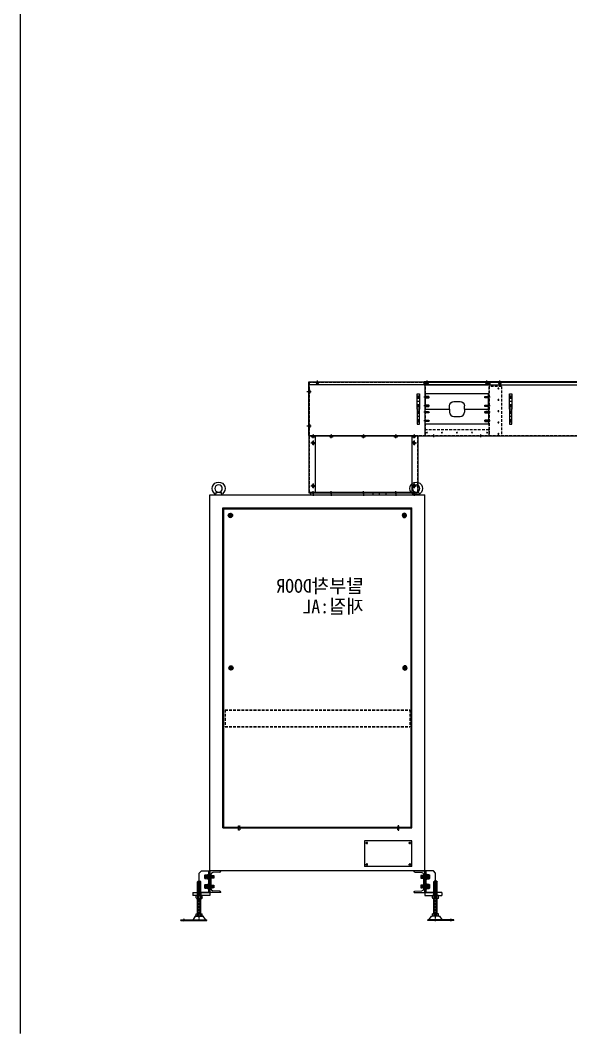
# Model space of a CAD drawing. Header units: millimetres. Extents: x -18234 to 26733, y 279 to 18488.
# Drawn here: x 14048 to 16611, y 4200 to 8918 of the extents above; entities that cross this region are included whole.
import ezdxf

# ---------------------------------------------------------------- set-up
doc = ezdxf.new("R2010")
doc.units = ezdxf.units.MM
for name, pattern in [('AM_ISO02W050', [7.5, 6, -1.5]), ('CENTER', [2, 1.25, -0.25, 0.25, -0.25]), ('CENTER1', [10, 7, -1, 1, -1]), ('DASHED', [0.75, 0.5, -0.25]), ('HIDDEN', [0.375, 0.25, -0.125]), ('HIDDEN2', [4.7625, 3.175, -1.5875]), ('HIDDENX2', [19.05, 12.7, -6.35]), ('PHANTOM', [2.5, 1.25, -0.25, 0.25, -0.25, 0.25, -0.25])]:
    doc.linetypes.add(name, pattern=pattern)
for name, color, linetype in [('CENTER', 1, 'CENTER'), ('HIDDEN', 2, 'HIDDEN'), ('THIN', 3, 'Continuous')]:
    doc.layers.add(name, color=color, linetype=linetype)
doc.styles.add('HAN', font='')
doc.styles.get('HAN').set_extended_font_data('GulimChe')

# ---------------------------------------------------------------- blocks, each defined once
blk = doc.blocks.new('45bt56y')
at = {"color": 3}
for p, q in [((36855.4, 2144.1), (36855.4, 2142.6)), ((36855.4, 2144.1), (36905.4, 2144.1)), ((36859.4, 2138.6), (36892.4, 2136.6)), ((36900.4, 2128.6), (36900.4, 2059.6)), ((36905.4, 2144.1), (36905.4, 2044.1)), ((36855.4, 2044.1), (36855.4, 2045.6)), ((36855.4, 2044.1), (36905.4, 2044.1)), ((36859.4, 2049.6), (36892.4, 2051.6))]:
    blk.add_line(p, q, dxfattribs=at)
for centre, radius, start, end in [((36859.4, 2142.6), 4, 180, 270), ((36892.4, 2128.6), 8, 0, 90), ((36859.4, 2045.6), 4, 90, 180), ((36892.4, 2059.6), 8, 270, 0)]:
    blk.add_arc(centre, radius, start, end, dxfattribs=at)
blk = doc.blocks.new('cw34etrc4se4t')
at = {"color": 6, "linetype": 'PHANTOM', "ltscale": 0.25}
for p, q in [((101307.6, -16774.6), (101307.6, -16794.6)), ((101313.6, -16774.6), (101307.6, -16774.6)), ((101313.6, -16794.6), (101313.6, -16774.6)), ((101307.6, -16794.6), (101313.6, -16794.6))]:
    blk.add_line(p, q, dxfattribs=at)
blk = doc.blocks.new('fdfsdfsdf')
h = blk.add_hatch()
h.set_pattern_fill('ANSI31', color=256, style=0)
h.set_pattern_definition([(315, (42033.9613, 60112.1775), (-2.24506403, -2.24506403), [])])
h.paths.add_polyline_path([(17878.1, 61973.6, 1), (17858.1, 61973.6, 1)])
at = {"color": 4}
blk.add_circle((17868.1, 61973.6), 10, dxfattribs=at)
blk.add_circle((17868.1, 61973.6), 4)
blk = doc.blocks.new('A$C10BA7A1D')
at = {"color": 4}
for p, q in [((-210, 10), (10, 10)), ((-210, -110), (-210, 10)), ((10, 10), (10, -110)), ((-210, -110), (10, -110))]:
    blk.add_line(p, q, dxfattribs=at)
for centre in [(-200, 0), (0, 0), (-200, -100), (0, -100)]:
    blk.add_circle(centre, 2.5, dxfattribs=at)
blk = doc.blocks.new('A$C20CD2EB6')
at = {"color": 2, "linetype": 'HIDDEN2'}
for p, q in [((71.7, -44.5, 0), (71.7, 55.5, 0)), ((77.7, 34.5, 0), (71.7, 34.5, 0)), ((77.7, 21.5, 0), (71.7, 21.5, 0)), ((77.7, -10.5, 0), (71.7, -10.5, 0)), ((77.7, -23.5, 0), (71.7, -23.5, 0))]:
    blk.add_line(p, q, dxfattribs=at)
at = {"color": 1, "linetype": 'CENTER1'}
for p, q in [((82.7, 28, 0), (66.7, 28, 0)), ((82.7, -17, 0), (66.7, -17, 0))]:
    blk.add_line(p, q, dxfattribs=at)
at = {"elevation": 0}
blk.add_lwpolyline([(37.7, 55.5), (77.7, 55.5), (77.7, -44.5), (27.7, -44.5), (27.7, 45.5)], close=True, dxfattribs=at)
for points in [[(-2.3, -44.5), (77.7, -44.5), (77.7, -59.5), (-2.3, -59.5)], [(-2.3, -44.5), (-2.3, -59.5)]]:
    blk.add_lwpolyline(points, dxfattribs=at)
at = {"color": 2, "linetype": 'HIDDEN2', "elevation": 0}
for points in [[(20.7, -59.5), (20.7, -44.5)], [(34.6, -44.5), (34.6, -59.5)]]:
    blk.add_lwpolyline(points, dxfattribs=at)
at = {"layer": 'CENTER'}
blk.add_line((27.7, -41.5, 0), (27.7, -62.5, 0), dxfattribs=at)
at = {"layer": 'THIN', "color": 2, "linetype": 'HIDDEN2', "elevation": 0}
for points in [[(19.7, -59.5), (19.7, -44.5)], [(35.7, -44.5), (35.7, -59.5)]]:
    blk.add_lwpolyline(points, dxfattribs=at)
blk = doc.blocks.new('A$C47F17C20')
at = {"layer": 'CENTER', "color": 6, "linetype": 'PHANTOM'}
for p, q in [((2.2, -16), (2.2, 2)), ((1.5, -7), (10.4, -7)), ((1.5, -7), (43.5, -7)), ((7.5, -2), (7.5, -12)), ((16.5, -7.7), (13.5, -4.7)), ((16.5, -9.3), (13.5, -6.3)), ((19, -1.9), (43.5, -1.9)), ((19, -12.1), (43.5, -12.1)), ((42.6, -1), (42.6, -13))]:
    blk.add_line(p, q, dxfattribs=at)
for points in [[(13.5, -16), (2.2, -16), (1.5, -15.3), (1.5, 1.3), (2.2, 2), (13.5, 2)], [(13.5, 3.8), (16.5, 3.8), (16.5, -17.8), (13.5, -17.8)], [(16.5, 5), (19, 5), (19, -19), (16.5, -19)]]:
    blk.add_lwpolyline(points, close=True, dxfattribs=at)
for points in [[(1.5, -2), (7.5, -2), (10.4, -7), (10.4, -7), (7.5, -12), (1.5, -12)], [(1.5, -4.5), (7.5, -4.5)], [(7.5, -9.5), (1.5, -9.5)], [(19, -1), (42.6, -1), (43.5, -1.9), (43.5, -12.1), (42.6, -13), (19, -13)]]:
    blk.add_lwpolyline(points, dxfattribs=at)
blk = doc.blocks.new('A$C302F591B')
at = {"color": 7, "linetype": 'Continuous'}
for p, q in [((113.6, 52.2, 0), (111.1, 49.7, 0)), ((111.1, -15.3, 0), (111.1, 49.7, 0)), ((111.1, 49.7, 0), (127.1, 49.7, 0)), ((113.6, 52.2, 0), (124.6, 52.2, 0)), ((127.1, 49.7, 0), (124.6, 52.2, 0)), ((127.1, -15.3, 0), (127.1, 49.7, 0)), ((105.2, -26.3, 0), (105.2, -15.3, 0)), ((105.2, -15.3, 0), (132.9, -15.3, 0)), ((105.2, -26.3, 0), (107.2, -28.3, 0)), ((107.2, -28.3, 0), (130.9, -28.3, 0)), ((111.1, -100.3, 0), (111.1, -28.3, 0)), ((112.2, -26.8, 0), (112.2, -15.3, 0)), ((126, -26.8, 0), (126, -15.3, 0)), ((127.1, -100.3, 0), (127.1, -28.3, 0)), ((132.9, -26.3, 0), (130.9, -28.3, 0)), ((132.9, -26.3, 0), (132.9, -15.3, 0)), ((34.1, -128.3, 0), (154.1, -128.3, 0)), ((34.1, -130.3, 0), (34.1, -128.3, 0)), ((34.1, -130.3, 0), (154.1, -130.3, 0)), ((100.7, -111.4, 0), (90.2, -126.2, 0)), ((103.1, -110.3, 0), (135.1, -110.3, 0)), ((105.2, -108.3, 0), (105.2, -100.3, 0)), ((105.2, -100.3, 0), (132.9, -100.3, 0)), ((105.2, -108.3, 0), (107.2, -110.3, 0)), ((111.1, -98.8, 0), (127.1, -98.8, 0)), ((112.2, -108.8, 0), (112.2, -100.3, 0)), ((126, -108.8, 0), (126, -100.3, 0)), ((132.9, -108.3, 0), (130.9, -110.3, 0)), ((132.9, -108.3, 0), (132.9, -100.3, 0)), ((148.1, -126.2, 0), (137.5, -111.4, 0)), ((154.1, -130.3, 0), (154.1, -128.3, 0))]:
    blk.add_line(p, q, dxfattribs=at)
at = {"color": 3, "linetype": 'Continuous'}
for p, q in [((112.6, -15.3, 0), (112.6, 51.2, 0)), ((125.6, -15.3, 0), (125.6, 51.2, 0)), ((112.6, -98.8, 0), (112.6, -28.3, 0)), ((125.6, -98.8, 0), (125.6, -28.3, 0))]:
    blk.add_line(p, q, dxfattribs=at)
at = {"color": 3, "linetype": 'DASHED'}
for p, q in [((41.1, -130.3, 0), (41.1, -128.3, 0)), ((55.1, -130.3, 0), (55.1, -128.3, 0))]:
    blk.add_line(p, q, dxfattribs=at)
at = {"color": 7, "linetype": 'Continuous'}
for centre, radius, start, end in [((108.9, -24.1, 0), 4.18, 219.745, 320.255), ((119.1, -11.5, 0), 16.8, 245.567, 294.433), ((129.2, -24.1, 0), 4.18, 219.745, 320.255), ((86.1, -123.3, 0), 5, 270, 324.6101), ((103.1, -113.3, 0), 3, 90, 142.524), ((108.9, -106.1, 0), 4.18, 219.745, 320.255), ((119.1, -93.5, 0), 16.8, 245.567, 294.433), ((129.2, -106.1, 0), 4.18, 219.745, 320.255), ((135.1, -113.3, 0), 3, 37.4762, 90), ((152.2, -123.3, 0), 5, 215.7954, 270)]:
    blk.add_arc(centre, radius, start, end, dxfattribs=at)
at = {"layer": 'CENTER', "color": 1, "linetype": 'CENTER'}
for p, q in [((119.1, -134.3, 0), (119.1, 68, 0)), ((48.1, -121.1, 0), (48.1, -136.3, 0))]:
    blk.add_line(p, q, dxfattribs=at)
blk = doc.blocks.new('A$C3FC30643')
at = {"color": 3}
for p, q in [((161.9, 1991), (160, 1980)), ((161.9, 1991), (160, 1980)), ((188.1, 1991), (161.9, 1991)), ((188.1, 1991), (161.9, 1991)), ((190, 1980), (188.1, 1991)), ((190, 1980), (188.1, 1991)), ((1080, 1980), (1081.9, 1991)), ((1080, 1980), (1081.9, 1991)), ((1081.9, 1991), (1108.1, 1991)), ((1081.9, 1991), (1108.1, 1991)), ((1108.1, 1991), (1110, 1980)), ((1108.1, 1991), (1110, 1980)), ((1135, 1980), (135, 1980)), ((1135, 1980), (135, 1980)), ((135, 230), (135, 1980)), ((135, 230), (135, 1980)), ((160, 1980), (190, 1980)), ((160, 1980), (190, 1980)), ((1110, 1980), (1080, 1980)), ((1110, 1980), (1080, 1980)), ((1135, 230), (1135, 1980)), ((1135, 230), (1135, 1980)), ((1075, 1920), (195, 1920)), ((1075, 1920), (195, 1920)), ((195, 430), (195, 1920)), ((195, 430), (195, 1920)), ((1071, 1916), (199, 1916)), ((199, 434), (199, 1916)), ((1071, 434), (1071, 1916)), ((1075, 430), (1075, 1920)), ((1075, 430), (1075, 1920)), ((1075, 430), (195, 430)), ((1075, 430), (195, 430)), ((1071, 434), (199, 434)), ((135, 230), (1135, 230))]:
    blk.add_line(p, q, dxfattribs=at)
for p, q in [((210.6, 360), (199.4, 360)), ((205, 365.6), (205, 354.4)), ((410.6, 360), (399.4, 360)), ((405, 365.6), (405, 354.4)), ((210.6, 260), (199.4, 260)), ((205, 265.6), (205, 254.4)), ((410.6, 260), (399.4, 260)), ((405, 265.6), (405, 254.4))]:
    blk.add_line(p, q)
at = {"color": 2, "linetype": 'HIDDEN'}
for points in [[(135, 207.6), (147, 207.6)], [(147, 197.4), (135, 197.4)], [(1135, 207.6), (1123, 207.6)], [(1123, 197.4), (1135, 197.4)], [(147, 162.6), (135, 162.6)], [(135, 152.4), (147, 152.4)], [(1123, 162.6), (1135, 162.6)], [(1135, 152.4), (1123, 152.4)]]:
    blk.add_lwpolyline(points, dxfattribs=at)
at = {"color": 3}
for centre, radius in [((175, 2010), 17.5), ((175, 2010), 17.5), ((1095, 2010), 17.5), ((1095, 2010), 17.5), ((205, 360), 1.7), ((405, 360), 1.7), ((205, 260), 1.7), ((405, 260), 1.7)]:
    blk.add_circle(centre, radius, dxfattribs=at)
for centre, radius, start, end in [((175, 2010), 30, 305.9648, 234.0352), ((175, 2010), 30, 305.9648, 234.0352), ((1095, 2010), 30, 305.9648, 234.0352), ((1095, 2010), 30, 305.9648, 234.0352), ((153.6, 1980.5), 6.4, 355.1721, 54.0352), ((153.6, 1980.5), 6.4, 355.1721, 54.0352), ((175, 1934.9), 57.6, 76.8965, 103.1035), ((175, 1934.9), 57.6, 76.8965, 103.1035), ((196.4, 1980.5), 6.4, 125.9648, 184.8279), ((196.4, 1980.5), 6.4, 125.9648, 184.8279), ((1073.6, 1980.5), 6.4, 355.1721, 54.0352), ((1073.6, 1980.5), 6.4, 355.1721, 54.0352), ((1095, 1934.9), 57.6, 76.8965, 103.1035), ((1095, 1934.9), 57.6, 76.8965, 103.1035), ((1116.4, 1980.5), 6.4, 125.9648, 184.8279), ((1116.4, 1980.5), 6.4, 125.9648, 184.8279)]:
    blk.add_arc(centre, radius, start, end, dxfattribs=at)
for centre in [(205, 360), (405, 360), (205, 260), (405, 260)]:
    blk.add_arc(centre, 2, 258.9757, 189.7932)
at = {"layer": 'CENTER'}
for p, q in [((130, 202.5), (152, 202.5)), ((1140, 202.5), (1118, 202.5)), ((130, 157.5), (152, 157.5)), ((1140, 157.5), (1118, 157.5))]:
    blk.add_line(p, q, dxfattribs=at)
at = {"layer": 'HIDDEN', "color": 2, "linetype": 'HIDDENX2'}
for p, q in [((1065, 980), (205, 980)), ((205, 980), (205, 900)), ((1065, 978), (205, 978)), ((1065, 980), (1065, 900)), ((1065, 902), (205, 902)), ((1065, 900), (205, 900))]:
    blk.add_line(p, q, dxfattribs=at)
at = {"layer": 'THIN', "color": 2, "linetype": 'HIDDEN'}
for points in [[(135, 208.5), (147, 208.5)], [(147, 196.5), (135, 196.5)], [(1135, 208.5), (1123, 208.5)], [(1123, 196.5), (1135, 196.5)], [(147, 163.5), (135, 163.5)], [(135, 151.5), (147, 151.5)], [(1123, 163.5), (1135, 163.5)], [(1135, 151.5), (1123, 151.5)]]:
    blk.add_lwpolyline(points, dxfattribs=at)
for name, p in [('fdfsdfsdf', (-17638.1, -60088.6)), ('fdfsdfsdf', (-17641, -60798.6)), ('cw34etrc4se4t', (-100312, 17214.6)), ('A$C10BA7A1D', (405, 360)), ('A$C302F591B', (-34.1, 130.3, 0)), ('A$C20CD2EB6', (57.3, 174.5, 0)), ('A$C47F17C20', (110, 209.5)), ('A$C47F17C20', (110, 164.5))]:
    blk.add_blockref(name, p)
at = {"xscale": -1}
for name, p in [('fdfsdfsdf', (18908.1, -60088.6)), ('fdfsdfsdf', (18905.2, -60798.6)), ('cw34etrc4se4t', (101569.9, 17214.6)), ('A$C47F17C20', (1160, 209.5)), ('A$C20CD2EB6', (1212.7, 174.5, 0)), ('A$C302F591B', (1304.1, 130.3, 0)), ('A$C47F17C20', (1160, 164.5))]:
    blk.add_blockref(name, p, dxfattribs=at)
at = {"color": 3, "rotation": 180}
blk.add_blockref('45bt56y', (37040.4, 2274.1), dxfattribs=at)
at = {"color": 3, "xscale": -1, "rotation": 180}
blk.add_blockref('45bt56y', (-35770.4, 2274.1), dxfattribs=at)
at = {"color": 2, "style": 'HAN'}
for s, p in [('탈부착DOOR', (419.9, 1524.9)), ('재질:AL', (419.9, 1429))]:
    blk.add_text(s, height=64, dxfattribs=at).set_placement(p)
blk = doc.blocks.new('gfjteherz4')
at = {"color": 1, "linetype": 'CENTER1'}
blk.add_line((13418.6, 25056), (13440.6, 25056), dxfattribs=at)
at = {"color": 2, "linetype": 'HIDDEN2'}
for radius in [6, 4.25]:
    blk.add_circle((13429.6, 25056), radius, dxfattribs=at)
at = {"color": 3}
blk.add_circle((13429.6, 25056), 2.46, dxfattribs=at)
blk.add_arc((13429.6, 25056), 3, 285, 195)
at = {"layer": 'CENTER', "color": 1, "linetype": 'CENTER1'}
blk.add_line((13429.6, 25067), (13429.6, 25045), dxfattribs=at)
blk = doc.blocks.new('A$C09955046')
blk.add_blockref('gfjteherz4', (-13429.6, -25056))
blk = doc.blocks.new('A$C2EF3131F')
at = {"linetype": 'HIDDEN2'}
h = blk.add_hatch(dxfattribs=at)
h.set_pattern_fill('ANSI31', color=2, scale=0.5, style=0)
h.set_pattern_definition([(45, (-11955.3411, -14227.6622), (-1.12253202, 1.12253202), [])])
h.paths.add_polyline_path([(6, 3), (6, 6), (1.8, 6), (1.8, 3)])
h.paths.add_polyline_path([(1.8, 4.25), (0, 4.25), (0, 3), (1.8, 3)])
h.paths.add_polyline_path([(1.8, -4.25), (1.8, -3), (0, -3), (0, -4.25)])
h.paths.add_polyline_path([(1.8, -3), (1.8, -6), (6, -6), (6, -3)])
at = {"color": 2, "linetype": 'HIDDEN2'}
for p, q in [((0, -4.25), (0, 4.25)), ((0, 4.25), (1.8, 4.25)), ((0, 3), (6, 3)), ((0, 2.6), (6, 2.6)), ((1.8, -6), (1.8, 6)), ((1.8, 6), (6, 6)), ((6, 6), (6, -6)), ((0, -2.6), (6, -2.6)), ((0, -3), (6, -3)), ((0, -4.25), (1.8, -4.25)), ((6, -6), (1.8, -6))]:
    blk.add_line(p, q, dxfattribs=at)
at = {"layer": 'CENTER', "color": 1, "linetype": 'CENTER', "ltscale": 3}
blk.add_line((11, 0), (-5, 0), dxfattribs=at)
blk = doc.blocks.new('hngfjjeay4w3')
h = blk.add_hatch()
h.set_pattern_fill('ANSI31', color=256, scale=0.5, style=0)
h.paths.add_polyline_path([(11961.3, 14230.7), (11961.3, 14233.7), (11957.1, 14233.7), (11957.1, 14230.7)])
h.paths.add_polyline_path([(11957.1, 14231.9), (11955.3, 14231.9), (11955.3, 14230.7), (11957.1, 14230.7)])
h.paths.add_polyline_path([(11957.1, 14223.4), (11957.1, 14224.7), (11955.3, 14224.7), (11955.3, 14223.4)])
h.paths.add_polyline_path([(11957.1, 14224.7), (11957.1, 14221.7), (11961.3, 14221.7), (11961.3, 14224.7)])
at = {"color": 6}
for p, q in [((11955.3, 14223.4, 0), (11955.3, 14231.9, 0)), ((11955.3, 14231.9, 0), (11957.1, 14231.9, 0)), ((11955.3, 14223.4, 0), (11957.1, 14223.4, 0)), ((11957.1, 14221.7, 0), (11957.1, 14233.7, 0)), ((11957.1, 14233.7, 0), (11961.3, 14233.7, 0)), ((11961.3, 14221.7, 0), (11957.1, 14221.7, 0)), ((11961.3, 14233.7, 0), (11961.3, 14221.7, 0))]:
    blk.add_line(p, q, dxfattribs=at)
for p, q in [((11955.3, 14230.7, 0), (11961.3, 14230.7, 0)), ((11955.3, 14224.7, 0), (11961.3, 14224.7, 0))]:
    blk.add_line(p, q)
at = {"color": 3}
for p, q in [((11955.3, 14230.3, 0), (11961.3, 14230.3, 0)), ((11955.3, 14225.1, 0), (11961.3, 14225.1, 0))]:
    blk.add_line(p, q, dxfattribs=at)
at = {"layer": 'CENTER', "color": 1, "linetype": 'CENTER', "ltscale": 3}
blk.add_line((11966.3, 14227.7, 0), (11950.3, 14227.7, 0), dxfattribs=at)
blk = doc.blocks.new('A$C3E386231')
at = {"color": 2, "linetype": 'HIDDENX2'}
for p, q in [((-486.1, 2), (-486.1, 263)), ((19.9, 263), (19.9, 2)), ((-473.1, 2), (-473.1, 0)), ((-463.1, 2), (-463.1, 0)), ((-388.1, 2), (-388.1, 0)), ((-378.1, 2), (-378.1, 0)), ((-238.1, 2), (-238.1, 0)), ((-228.1, 2), (-228.1, 0)), ((-88.1, 2), (-88.1, 0)), ((-78.1, 2), (-78.1, 0)), ((-3.1, 2), (-3.1, 0)), ((6.9, 2), (6.9, 0))]:
    blk.add_line(p, q, dxfattribs=at)
at = {"color": 4}
for p, q in [((-486.1, 263), (19.9, 263)), ((-458.1, 265), (-458.1, 0)), ((-8.1, 265), (-8.1, 0)), ((-486.1, 2), (19.9, 2))]:
    blk.add_line(p, q, dxfattribs=at)
at = {"color": 1, "linetype": 'CENTER1'}
for p, q in [((-468.1, -5.5), (-468.1, 7.5)), ((-383.1, -5.5), (-383.1, 7.5)), ((-233.1, -5.5), (-233.1, 7.5)), ((-83.1, -5.5), (-83.1, 7.5)), ((1.9, -5.5), (1.9, 7.5))]:
    blk.add_line(p, q, dxfattribs=at)
at = {"color": 4}
blk.add_lwpolyline([(-488.1, 265), (21.9, 265), (21.9, 0), (-488.1, 0)], close=True, dxfattribs=at)
at = {"color": 4, "rotation": 270}
for p in [(-468.1, 232.5), (1.9, 232.5), (-468.1, 32.5), (1.9, 32.5)]:
    blk.add_blockref('A$C09955046', p, dxfattribs=at)
at = {"color": 4, "xscale": -1, "rotation": 90}
for p in [(-468.1, 264.8), (1.9, 264.8)]:
    blk.add_blockref('A$C2EF3131F', p, dxfattribs=at)
at = {"xscale": -1, "rotation": 90}
for p in [(13844.6, 12220.1, 0), (13994.6, 12220.1, 0), (14144.6, 12220.1, 0)]:
    blk.add_blockref('hngfjjeay4w3', p, dxfattribs=at)
blk = doc.blocks.new('A$C4D10589F')
at = {"color": 2, "linetype": 'Continuous'}
for p, q in [((-10, 30), (0, 30)), ((-10, -290), (-10, 30)), ((0, -290), (0, 30)), ((-10, -290), (0, -290))]:
    blk.add_line(p, q, dxfattribs=at)
at = {"linetype": 'HIDDEN2'}
blk.add_line((-10, 0), (0, 0), dxfattribs=at)
at = {"color": 1, "linetype": 'CENTER1'}
for p, q in [((2.8, -45), (-14, -45)), ((2.8, -195), (-14, -195)), ((2.8, -280), (-14, -280))]:
    blk.add_line(p, q, dxfattribs=at)
blk = doc.blocks.new('A$C029A4625')
at = {"color": 1, "linetype": 'CENTER1'}
for p, q in [((12.8, 0), (-4, 0)), ((12.8, -85), (-4, -85))]:
    blk.add_line(p, q, dxfattribs=at)
at = {"color": 2, "linetype": 'Continuous'}
for p, q in [((0, 10), (10, 10)), ((0, -160), (0, 10)), ((10, -160), (10, 10)), ((0, -160), (10, -160))]:
    blk.add_line(p, q, dxfattribs=at)
at = {"linetype": 'HIDDEN2'}
blk.add_line((0, -130), (10, -130), dxfattribs=at)
blk = doc.blocks.new('A$C7DF069DD')
at = {"color": 1, "linetype": 'CENTER1'}
for p, q in [((-476.5, 200), (-463.5, 200)), ((-470, 206.5), (-470, 193.5)), ((-6.5, 200), (6.5, 200)), ((0, 206.5), (0, 193.5)), ((-476.5, 0), (-463.5, 0)), ((-470, 6.5), (-470, -6.5)), ((-6.5, 0), (6.5, 0)), ((0, 6.5), (0, -6.5))]:
    blk.add_line(p, q, dxfattribs=at)
at = {"color": 2, "linetype": 'HIDDENX2'}
for p, q in [((-457, 232.5, -2745.7), (-457, 230.5, -2745.7)), ((-457, 230.5), (-15, 230.5)), ((-15, 232.5, -2745.7), (-15, 230.5, -2745.7))]:
    blk.add_line(p, q, dxfattribs=at)
at = {"color": 4}
blk.add_lwpolyline([(20, 232.5), (20, -32.5), (-490, -32.5), (-490, 232.5)], close=True, dxfattribs=at)
for centre in [(-470, 200), (0, 200), (-470, 0), (0, 0)]:
    blk.add_circle(centre, 3.5, dxfattribs=at)
at = {"xscale": -1, "rotation": 90}
for p in [(13842.7, 12187.6, -2745.7), (13992.7, 12187.6, -2745.7), (14142.7, 12187.6, -2745.7)]:
    blk.add_blockref('hngfjjeay4w3', p, dxfattribs=at)
blk = doc.blocks.new('A$C579619B4')
at = {"linetype": 'HIDDEN2'}
h = blk.add_hatch(dxfattribs=at)
h.set_pattern_fill('ANSI31', color=2, scale=0.5, style=0)
h.set_pattern_definition([(45, (-11957.1411, -14227.6622), (-1.12253202, 1.12253202), [])])
h.paths.add_polyline_path([(4.2, 3), (4.2, 6), (0, 6), (0, 3)])
h.paths.add_polyline_path([(0, 4.25), (-1.8, 4.25), (-1.8, 3), (0, 3)])
h.paths.add_polyline_path([(0, -4.25), (0, -3), (-1.8, -3), (-1.8, -4.25)])
h.paths.add_polyline_path([(0, -3), (0, -6), (4.2, -6), (4.2, -3)])
at = {"color": 2, "linetype": 'HIDDEN2'}
for p, q in [((-1.8, -4.25), (-1.8, 4.25)), ((-1.8, 4.25), (0, 4.25)), ((-1.8, 3), (4.2, 3)), ((-1.8, 2.6), (4.2, 2.6)), ((0, -6), (0, 6)), ((0, 6), (4.2, 6)), ((4.2, 6), (4.2, -6)), ((-1.8, -2.6), (4.2, -2.6)), ((-1.8, -3), (4.2, -3)), ((-1.8, -4.25), (0, -4.25)), ((4.2, -6), (0, -6))]:
    blk.add_line(p, q, dxfattribs=at)
at = {"layer": 'CENTER', "color": 1, "linetype": 'CENTER', "ltscale": 3}
blk.add_line((9.2, 0), (-6.8, 0), dxfattribs=at)
blk = doc.blocks.new('A$C02D15A55')
at = {"color": 2, "linetype": 'HIDDENX2'}
for p, q in [((16, 0, -2745.7), (16, -2, -2745.7)), ((24, 0, -2745.7), (24, -2, -2745.7)), ((55, -2, -2745.7), (55, 0, -2745.7)), ((101, 0, -2745.7), (101, -2, -2745.7)), ((109, 0, -2745.7), (109, -2, -2745.7)), ((251, 0, -2745.7), (251, -2, -2745.7)), ((259, 0, -2745.7), (259, -2, -2745.7)), ((401, 0, -2745.7), (401, -2, -2745.7)), ((409, 0, -2745.7), (409, -2, -2745.7)), ((455, -2, -2745.7), (455, 0, -2745.7)), ((486, 0, -2745.7), (486, -2, -2745.7)), ((494, 0, -2745.7), (494, -2, -2745.7)), ((574.5, 0), (574.5, -2)), ((585.5, 0), (585.5, -2)), ((794.5, 0), (794.5, -2)), ((805.5, 0), (805.5, -2)), ((840, -250, -2745.7), (840, 0, -2745.7)), ((840, 0), (840, -30)), ((1434.5, 0, 2745.7), (1434.5, -2, 2745.7)), ((1445.5, 0, 2745.7), (1445.5, -2, 2745.7)), ((1534.5, 0, 2745.7), (1534.5, -2, 2745.7)), ((1545.5, 0, 2745.7), (1545.5, -2, 2745.7)), ((0, -2), (1687, -2)), ((2, -248), (2, -2)), ((540, -30), (840, -30)), ((542, -248, -2745.7), (542, -2, -2745.7)), ((838, -248, -2745.7), (838, -2, -2745.7)), ((898, -230, -2745.7), (898, -2, -2745.7)), ((1685, -2), (1685, -248)), ((542, -66.5, -2745.7), (540, -66.5, -2745.7)), ((542, -73.5, -2745.7), (540, -73.5, -2745.7)), ((840, -66.5, -2745.7), (838, -66.5, -2745.7)), ((840, -73.5, -2745.7), (838, -73.5, -2745.7)), ((542, -106.5, -2745.7), (540, -106.5, -2745.7)), ((542, -113.5, -2745.7), (540, -113.5, -2745.7)), ((542, -136.5, -2745.7), (540, -136.5, -2745.7)), ((840, -106.5, -2745.7), (838, -106.5, -2745.7)), ((840, -113.5, -2745.7), (838, -113.5, -2745.7)), ((840, -136.5, -2745.7), (838, -136.5, -2745.7)), ((542, -143.5, -2745.7), (540, -143.5, -2745.7)), ((542, -176.5, -2745.7), (540, -176.5, -2745.7)), ((542, -183.5, -2745.7), (540, -183.5, -2745.7)), ((840, -143.5, -2745.7), (838, -143.5, -2745.7)), ((840, -176.5, -2745.7), (838, -176.5, -2745.7)), ((840, -183.5, -2745.7), (838, -183.5, -2745.7)), ((898, -230), (840, -230)), ((1687, -248), (0, -248)), ((560, -250, -2745.7), (560, -248, -2745.7)), ((820, -250, -2745.7), (820, -248, -2745.7))]:
    blk.add_line(p, q, dxfattribs=at)
at = {"color": 1, "linetype": 'CENTER'}
for p, q in [((20, -8.5, -2745.7), (20, 6.5, -2745.7)), ((105, -8.5, -2745.7), (105, 6.5, -2745.7)), ((255, -8.5, -2745.7), (255, 6.5, -2745.7)), ((405, -8.5, -2745.7), (405, 6.5, -2745.7)), ((490, -8.5, -2745.7), (490, 6.5, -2745.7)), ((580, -8.5, -2745.7), (580, 6.5, -2745.7)), ((800, -8.5, -2745.7), (800, 6.5, -2745.7)), ((1440, -8.5), (1440, 6.5)), ((1540, -8.5), (1540, 6.5)), ((502.5, -70), (517.5, -70)), ((510, -77.5), (510, -62.5)), ((547, -70, -2745.7), (535, -70, -2745.7)), ((845, -70, -2745.7), (833, -70, -2745.7)), ((932.5, -70, -2745.7), (947.5, -70, -2745.7)), ((940, -77.5, -2745.7), (940, -62.5, -2745.7)), ((1282.5, -70, -2745.7), (1297.5, -70, -2745.7)), ((1290, -77.5, -2745.7), (1290, -62.5, -2745.7)), ((502.5, -110), (517.5, -110)), ((502.5, -140), (517.5, -140)), ((510, -117.5), (510, -102.5)), ((510, -147.5), (510, -132.5)), ((547, -110, -2745.7), (535, -110, -2745.7)), ((547, -140, -2745.7), (535, -140, -2745.7)), ((845, -110, -2745.7), (833, -110, -2745.7)), ((845, -140, -2745.7), (833, -140, -2745.7)), ((932.5, -110, -2745.7), (947.5, -110, -2745.7)), ((932.5, -140, -2745.7), (947.5, -140, -2745.7)), ((940, -117.5, -2745.7), (940, -102.5, -2745.7)), ((940, -147.5, -2745.7), (940, -132.5, -2745.7)), ((1282.5, -110, -2745.7), (1297.5, -110, -2745.7)), ((1282.5, -140, -2745.7), (1297.5, -140, -2745.7)), ((1290, -117.5, -2745.7), (1290, -102.5, -2745.7)), ((1290, -147.5, -2745.7), (1290, -132.5, -2745.7)), ((502.5, -180), (517.5, -180)), ((510, -187.5), (510, -172.5)), ((547, -180, -2745.7), (535, -180, -2745.7)), ((845, -180, -2745.7), (833, -180, -2745.7)), ((932.5, -180, -2745.7), (947.5, -180, -2745.7)), ((940, -187.5, -2745.7), (940, -172.5, -2745.7)), ((1282.5, -180, -2745.7), (1297.5, -180, -2745.7)), ((1290, -187.5, -2745.7), (1290, -172.5, -2745.7))]:
    blk.add_line(p, q, dxfattribs=at)
at = {"color": 4}
blk.add_line((540, -250, -2745.7), (540, 0, -2745.7), dxfattribs=at)
blk.add_lwpolyline([(0, -250), (0, 0), (1687, 0), (1687, -250)], close=True, dxfattribs=at)
at = {"color": 40}
for centre, radius in [((550, -15), 2.15), ((550, -15), 2), ((620, -15), 2.15), ((620, -15), 2), ((690, -15), 2.15), ((690, -15), 2), ((760, -15), 2.15), ((760, -15), 2), ((830, -15), 2.15), ((830, -15), 2), ((883, -10), 2.25), ((883, -10), 2), ((883, -62.5), 2.25), ((883, -62.5), 2), ((883, -115), 2.25), ((883, -115), 2), ((883, -167.5), 2.25), ((883, -167.5), 2), ((883, -220), 2.25), ((883, -220), 2)]:
    blk.add_circle(centre, radius, dxfattribs=at)
at = {"color": 4}
for centre in [(510, -70), (940, -70, -2745.7), (1290, -70, -2745.7), (510, -110), (510, -140), (940, -110, -2745.7), (940, -140, -2745.7), (1290, -110, -2745.7), (1290, -140, -2745.7), (510, -180), (940, -180, -2745.7), (1290, -180, -2745.7)]:
    blk.add_circle(centre, 3.5, dxfattribs=at)
for p in [(0.2, -45), (0.2, -205)]:
    blk.add_blockref('A$C2EF3131F', p, dxfattribs=at)
at = {"color": 4, "xscale": -1}
for p in [(1686.8, -30), (1686.8, -100), (1686.8, -150), (1686.8, -220)]:
    blk.add_blockref('A$C2EF3131F', p, dxfattribs=at)
at = {"color": 4, "rotation": 90}
for p in [(40, -248, -2745.7), (551, -248, -2745.7), (829, -248, -2745.7), (890, -248, -2745.7), (1637, -248, -2745.7)]:
    blk.add_blockref('A$C579619B4', p, dxfattribs=at)
blk = doc.blocks.new('A$C762E1535')
at = {"color": 1, "linetype": 'CENTER'}
for p, q in [((-6.5, 0), (8.5, 0)), ((-6.5, -160), (8.5, -160))]:
    blk.add_line(p, q, dxfattribs=at)
at = {"color": 2, "linetype": 'HIDDEN2'}
for p, q in [((0, 3.5), (2, 3.5)), ((0, -3.5), (2, -3.5)), ((0, -156.5), (2, -156.5)), ((0, -163.5), (2, -163.5))]:
    blk.add_line(p, q, dxfattribs=at)
at = {"color": 4, "elevation": 2745.7}
blk.add_lwpolyline([(0, 43), (2, 43), (2, -203), (0, -203)], close=True, dxfattribs=at)
blk = doc.blocks.new('A$C186B7DA4')
at = {"color": 1, "linetype": 'CENTER1'}
for p, q in [((5.5, 0), (-7.5, 0)), ((5.5, -511), (-7.5, -511)), ((5.5, -789), (-7.5, -789))]:
    blk.add_line(p, q, dxfattribs=at)
at = {"color": 2, "linetype": 'HIDDENX2'}
for p, q in [((0, 3.5), (-2, 3.5)), ((0, 40, 2745.7), (0, -499, 2745.7)), ((0, -3.5), (-2, -3.5)), ((0, -507.5), (-2, -507.5)), ((0, -514.5), (-2, -514.5)), ((0, -785.5), (-2, -785.5)), ((0, -792.5), (-2, -792.5))]:
    blk.add_line(p, q, dxfattribs=at)
at = {"color": 4}
for p, q in [((13, -497), (-2, -497)), ((13, -499), (0, -499)), ((0, -499, 2745.7), (0, -801, 2745.7)), ((0, -801, 2745.7), (13, -801, 2745.7))]:
    blk.add_line(p, q, dxfattribs=at)
at = {"color": 4, "elevation": 2745.7}
blk.add_lwpolyline([(13, 40), (-2, 40), (-2, -803), (13, -803)], close=True, dxfattribs=at)
blk = doc.blocks.new('A$C4E973352')
at = {"color": 2, "linetype": 'HIDDENX2'}
for p, q in [((-1098, 1), (-1098, 14)), ((-1098, 1, 2745.7), (50, 1, 2745.7)), ((-796, -1), (-796, 14)), ((-750.5, 1), (-750.5, -1)), ((-743.5, 1), (-743.5, -1)), ((-3.5, 1), (-3.5, -1)), ((3.5, 1), (3.5, -1))]:
    blk.add_line(p, q, dxfattribs=at)
at = {"color": 1, "linetype": 'CENTER1'}
for p, q in [((-747, 6.5), (-747, -6.5)), ((0, 6.5), (0, -6.5))]:
    blk.add_line(p, q, dxfattribs=at)
at = {"color": 4, "elevation": 2745.7}
blk.add_lwpolyline([(-1100, -1), (-1100, 14), (50, 14), (50, -1)], close=True, dxfattribs=at)
blk = doc.blocks.new('A$C6AFE6019')
at = {"color": 1, "linetype": 'CENTER'}
for p, q in [((7.5, 0), (-7.5, 0)), ((0, 7.5), (0, -7.5)), ((7.5, -40), (-7.5, -40)), ((0, -32.5), (0, -47.5))]:
    blk.add_line(p, q, dxfattribs=at)
at = {"linetype": 'HIDDEN2'}
blk.add_line((-5, -20, 2745.7), (5, -20, 2745.7), dxfattribs=at)
at = {"color": 2}
blk.add_lwpolyline([(5, -55), (5, 15), (-5, 15), (-5, -55)], close=True, dxfattribs=at)
for centre in [(0, 0), (0, -40)]:
    blk.add_circle(centre, 2.55)
at = {"layer": 'THIN'}
for centre in [(0, 0), (0, -40)]:
    blk.add_arc(centre, 3, 165, 75, dxfattribs=at)
blk = doc.blocks.new('A$C0CDB0A2D')
at = {"linetype": 'HIDDEN2'}
for p, q in [((-280, -3), (-280, 3)), ((-278, -2.6), (-278, 2.6)), ((-17, -2.6), (-17, 2.6)), ((-15, -3), (-15, 3)), ((-280, -43), (-280, -37)), ((-278, -42.6), (-278, -37.4)), ((-17, -42.6), (-17, -37.4)), ((-15, -43), (-15, -37))]:
    blk.add_line(p, q, dxfattribs=at)
at = {"color": 2}
for p, q in [((-182.5, -55), (-182.5, -40)), ((-132.5, -20), (-162.5, -20)), ((-112.5, -55), (-112.5, -40))]:
    blk.add_line(p, q, dxfattribs=at)
blk.add_lwpolyline([(-182.5, -55), (-295, -55), (-295, 15), (0, 15), (0, -55), (-112.5, -55)], dxfattribs=at)
at = {"linetype": 'HIDDEN2'}
for points in [[(-279.2, 2.6), (-280, 3), (-295, 3)], [(-295, -3), (-294.6, -2.6), (-294.6, 2.6), (-295, 3)], [(-294.6, -2.6), (-278, -2.6), (-276.5, 0), (-278, 2.6), (-294.6, 2.6)], [(-0.4, -2.6), (-17, -2.6), (-18.5, 0), (-17, 2.6), (-0.4, 2.6)], [(-15.8, 2.6), (-15, 3), (0, 3)], [(0, -3), (-0.4, -2.6), (-0.4, 2.6), (0, 3)], [(-295, -3), (-280, -3), (-279.2, -2.6)], [(-279.2, -37.4), (-280, -37), (-295, -37)], [(-295, -43), (-294.6, -42.6), (-294.6, -37.4), (-295, -37)], [(-295, -43), (-280, -43), (-279.2, -42.6)], [(-294.6, -42.6), (-278, -42.6), (-276.5, -40), (-278, -37.4), (-294.6, -37.4)], [(-0.4, -42.6), (-17, -42.6), (-18.5, -40), (-17, -37.4), (-0.4, -37.4)], [(0, -3), (-15, -3), (-15.8, -2.6)], [(-15.8, -37.4), (-15, -37), (0, -37)], [(0, -43), (-15, -43), (-15.8, -42.6)], [(0, -43), (-0.4, -42.6), (-0.4, -37.4), (0, -37)]]:
    blk.add_lwpolyline(points, dxfattribs=at)
at = {"color": 2}
for centre, start, end in [((-162.5, -40), 90, 180), ((-132.5, -40), 0, 90)]:
    blk.add_arc(centre, 20, start, end, dxfattribs=at)
at = {"layer": 'CENTER'}
for p, q in [((-298, 0), (-273.5, 0)), ((3, 0), (-21.5, 0)), ((-298, -40), (-273.5, -40)), ((3, -40), (-21.5, -40))]:
    blk.add_line(p, q, dxfattribs=at)

msp = doc.modelspace()

# ---------------------------------------------------------------- linework, layer by layer
at = {"color": 4, "linetype": 'AM_ISO02W050'}
msp.add_line((14047.789, 16980.114), (14047.789, 4200.331), dxfattribs=at)

# ---------------------------------------------------------------- block references
at = {"xscale": -1}
for name, p in [('A$C762E1535', (15391.083, 7188.135, -2745.707)), ('A$C6AFE6019', (15901.083, 7163.135)), ('A$C0CDB0A2D', (15933.583, 7163.135, -2745.707)), ('A$C6AFE6019', (16331.083, 7163.135, -2745.707)), ('A$C3E386231', (15412.978, 6718.135)), ('A$C7DF069DD', (15411.083, 6750.635)), ('A$C3FC30643', (16066.083, 4728.135))]:
    msp.add_blockref(name, p, dxfattribs=at)
for name, p, rotation in [('A$C02D15A55', (15391.083, 6983.135), 180), ('A$C186B7DA4', (15431.083, 7233.135), 90), ('A$C4E973352', (17028.083, 7234.135, -2745.707), 180), ('A$C4D10589F', (15691.083, 6718.135), 270), ('A$C029A4625', (15881.083, 6708.135), 270)]:
    msp.add_blockref(name, p, dxfattribs=dict(at, rotation=rotation))
at = {"rotation": 180}
for name, p in [('A$C6AFE6019', (15901.083, 7053.135)), ('A$C0CDB0A2D', (15933.583, 7053.135, -2745.707)), ('A$C6AFE6019', (16331.083, 7053.135, -2745.707))]:
    msp.add_blockref(name, p, dxfattribs=at)

doc.saveas('drawing.dxf')
